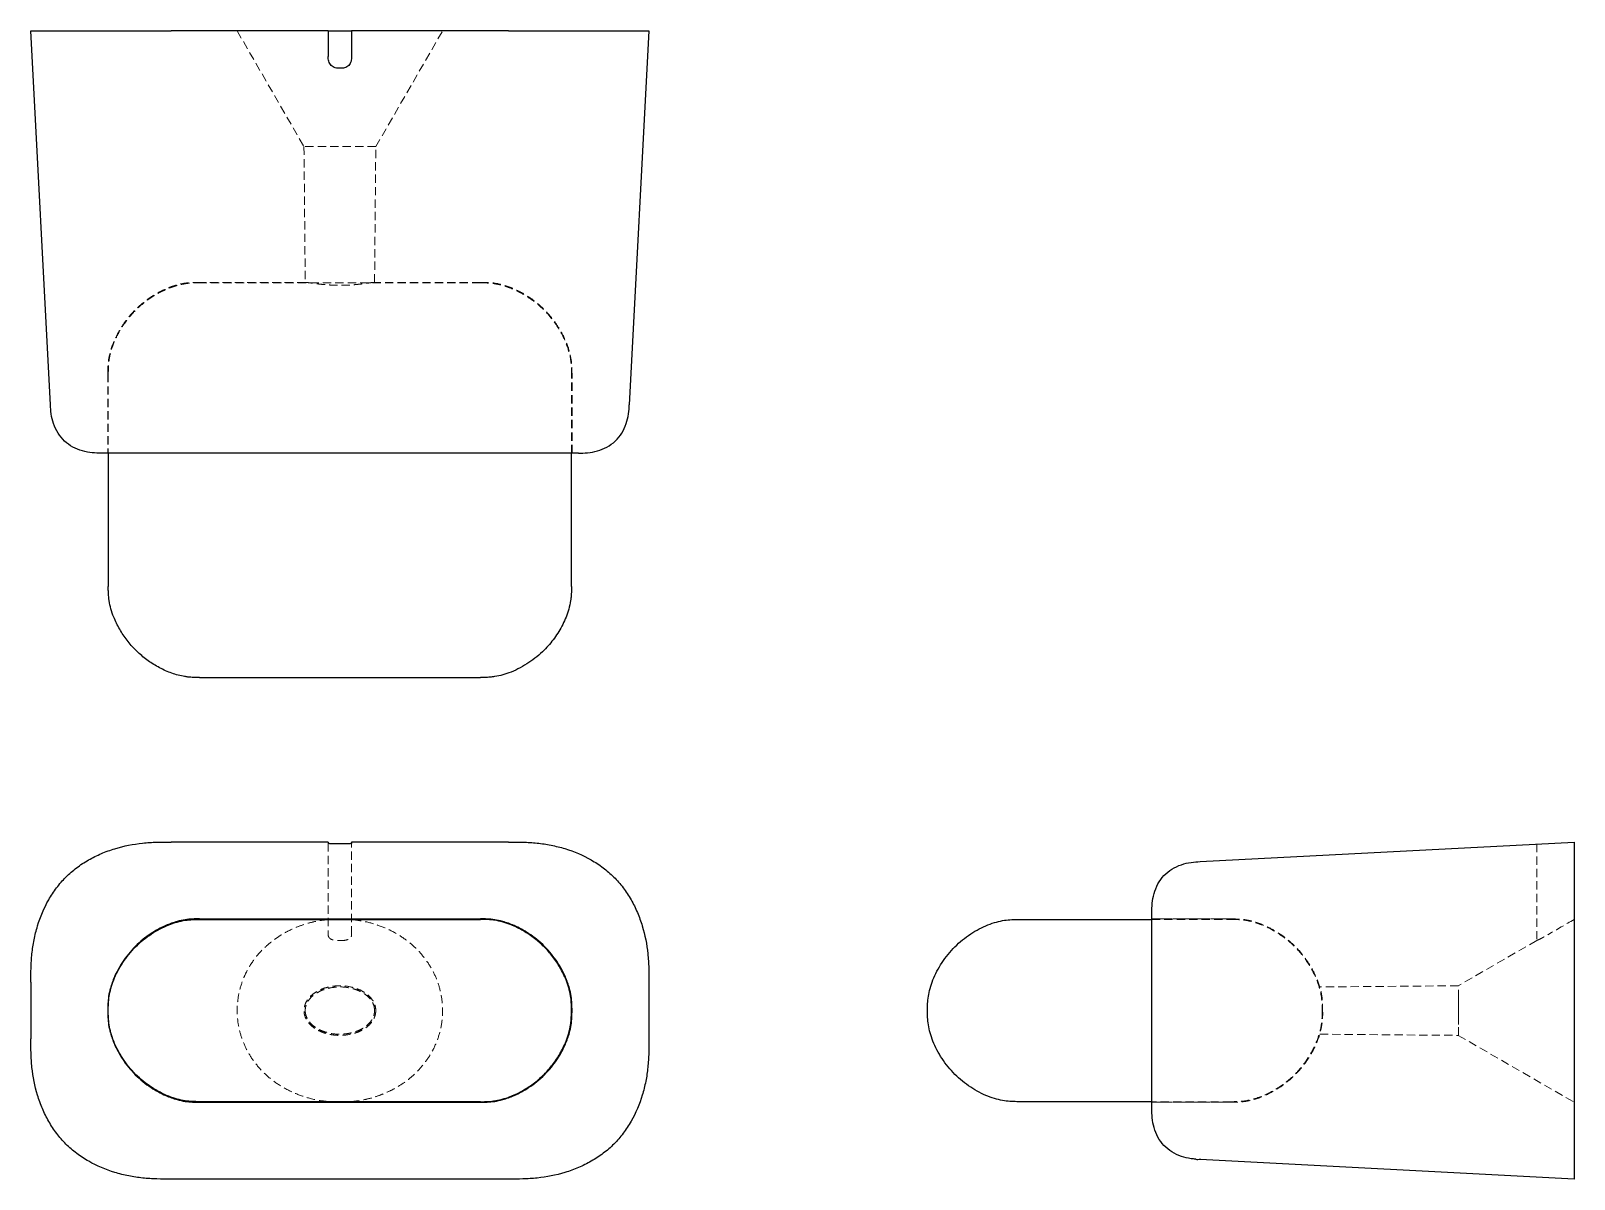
# Model space of a CAD drawing. Header units: millimetres. Extents: x 36 to 272, y 31 to 207.
import ezdxf

# ---------------------------------------------------------------- set-up
doc = ezdxf.new("R2010")
doc.units = ezdxf.units.MM
doc.linetypes.add('HIDDEN', pattern=[1.905, 1.27, -0.635])

msp = doc.modelspace()

# ---------------------------------------------------------------- linework, layer by layer
at = {"color": 7, "linetype": 'Continuous', "lineweight": 25}
for p, q in [((38.66, 149.81), (35.66, 207.09)), ((81.21, 207.09), (57.15, 207.09)), ((81.21, 207.09), (81.21, 203.14)), ((84.79, 207.09), (84.79, 203.14)), ((108.85, 207.09), (84.79, 207.09)), ((130.34, 207.09), (127.34, 149.81)), ((47.52, 142.4), (47.52, 121.99)), ((105.85, 142.4), (60.15, 142.4)), ((118.48, 121.99), (118.48, 142.4)), ((61.48, 108.03), (104.52, 108.03)), ((81.21, 82.82), (57.15, 82.82)), ((81.21, 82.82), (81.21, 82.62)), ((84.79, 82.82), (84.79, 82.62)), ((108.85, 82.82), (84.79, 82.82)), ((214.81, 79.82), (272.09, 82.82)), ((61.48, 71.04), (104.52, 71.04)), ((61.48, 70.96), (104.52, 70.96)), ((186.99, 70.96), (207.4, 70.96)), ((35.66, 61.33), (35.66, 52.67)), ((130.34, 61.33), (130.34, 52.67)), ((272.09, 61.33), (272.09, 52.67)), ((207.4, 55.67), (207.4, 58.33)), ((104.52, 43.04), (61.48, 43.04)), ((61.48, 42.96), (104.52, 42.96)), ((207.4, 43.04), (186.99, 43.04)), ((272.09, 31.18), (214.81, 34.18)), ((108.85, 31.18), (57.15, 31.18))]:
    msp.add_line(p, q, dxfattribs=at)
at = {"color": 7, "linetype": 'HIDDEN', "lineweight": 18}
for p, q in [((67.26, 207.09), (77.51, 189.33)), ((88.5, 189.35), (98.74, 207.09)), ((77.5, 189.35), (77.69, 168.56)), ((88.31, 168.56), (88.5, 189.35)), ((61.48, 168.56), (61.48, 168.56)), ((104.52, 168.48), (61.48, 168.48)), ((77.69, 168.56), (77.8, 168.56)), ((104.52, 168.56), (104.52, 168.56)), ((47.44, 154.53), (47.45, 154.53)), ((47.52, 154.53), (47.52, 142.4)), ((118.48, 142.4), (118.48, 154.53)), ((118.55, 154.53), (118.56, 154.53)), ((81.21, 82.62), (81.21, 68.66)), ((84.79, 68.66), (84.79, 82.62)), ((266.35, 82.52), (266.35, 67.73)), ((207.4, 71.04), (219.53, 71.04)), ((207.4, 70.96), (219.53, 70.96)), ((266.35, 67.73), (254.34, 60.8)), ((254.35, 60.8), (233.12, 60.62)), ((233.12, 53.38), (254.35, 53.2)), ((254.34, 53.2), (272.09, 42.96)), ((219.53, 43.04), (207.4, 43.04)), ((219.53, 42.96), (207.4, 42.96)), ((219.53, 42.97), (219.53, 42.96))]:
    msp.add_line(p, q, dxfattribs=at)
at = {"color": 7, "linetype": 'HIDDEN', "lineweight": 18, "flags": 128}
for points in [[(81.21, 203.14), (81.21, 203.14)], [(83, 201.35), (83, 201.35)], [(84.79, 203.14), (84.79, 203.14)], [(38.66, 149.81), (38.66, 149.81)], [(127.34, 149.81), (127.34, 149.81)], [(46.47, 142.4), (46.47, 142.4)], [(119.53, 142.4), (119.53, 142.4)], [(214.81, 79.82), (214.81, 79.82)], [(61.48, 71.04), (61.48, 71.04)], [(61.48, 70.96), (61.48, 70.96)], [(104.52, 71.04), (104.52, 71.04)], [(104.52, 70.96), (104.52, 70.96)], [(186.99, 70.96), (186.99, 70.96)], [(207.4, 72.01), (207.4, 72.01)], [(219.53, 71.04), (219.53, 71.04)], [(219.53, 70.96), (219.53, 70.96)], [(47.44, 57), (47.44, 57)], [(47.52, 57), (47.52, 57)], [(118.48, 57), (118.48, 57)], [(118.56, 57), (118.56, 57)], [(173.03, 57), (173.03, 57)], [(233.48, 57), (233.48, 57)], [(233.56, 57), (233.56, 57)], [(233.56, 57), (233.56, 57)], [(61.48, 43.04), (61.48, 43.04)], [(61.48, 42.96), (61.48, 42.96)], [(104.52, 43.04), (104.52, 43.04)], [(104.52, 42.96), (104.52, 42.96)], [(186.99, 43.04), (186.99, 43.04)], [(219.53, 43.04), (219.53, 43.04)], [(219.53, 42.96), (219.53, 42.96)], [(207.4, 41.99), (207.4, 41.99)], [(214.81, 34.18), (214.81, 34.18)]]:
    msp.add_lwpolyline(points, dxfattribs=at)
at = {"color": 7, "linetype": 'Continuous', "lineweight": 25}
for points, knots in [([(35.66, 207.09), (35.66, 207.09), (35.66, 207.09), (35.7, 207.09), (35.75, 207.09), (35.9, 207.09), (36, 207.09), (36.22, 207.09), (36.3, 207.09), (36.47, 207.09), (36.57, 207.09), (37.1, 207.09), (37.67, 207.09), (38.75, 207.09), (39.16, 207.09), (40.04, 207.09), (40.51, 207.09), (41.53, 207.09), (42.08, 207.09), (42.95, 207.09), (43.26, 207.09), (43.87, 207.09), (44.18, 207.09), (45.13, 207.09), (45.78, 207.09), (46.79, 207.09), (47.13, 207.09), (47.82, 207.09), (48.17, 207.09), (49.92, 207.09), (51.34, 207.09), (53.5, 207.09), (54.23, 207.09), (55.68, 207.09), (56.42, 207.09), (57.15, 207.09)], [0, 0, 0, 0, 0.0625, 0.0625, 0.125, 0.125, 0.1875, 0.1875, 0.21875, 0.21875, 0.25, 0.25, 0.375, 0.375, 0.4375, 0.4375, 0.5, 0.5, 0.5625, 0.5625, 0.59375, 0.59375, 0.625, 0.625, 0.6875, 0.6875, 0.71875, 0.71875, 0.75, 0.75, 0.875, 0.875, 0.9375, 0.9375, 1, 1, 1, 1]), ([(81.27, 207.09), (81.86, 207.09), (82.96, 207.09), (84.12, 207.09), (84.67, 207.09), (84.73, 207.09)], [0, 0, 0, 0, 0.518173, 0.946101, 1, 1, 1, 1]), ([(108.85, 207.09), (109.58, 207.09), (110.31, 207.09), (111.76, 207.09), (112.49, 207.09), (113.93, 207.09), (114.64, 207.09), (115.71, 207.09), (116.07, 207.09), (116.78, 207.09), (117.13, 207.09), (118.88, 207.09), (120.22, 207.09), (122.12, 207.09), (122.74, 207.09), (123.91, 207.09), (124.45, 207.09), (125.48, 207.09), (125.95, 207.09), (126.61, 207.09), (126.83, 207.09), (127.23, 207.09), (127.42, 207.09), (127.96, 207.09), (128.29, 207.09), (128.71, 207.09), (128.85, 207.09), (129.1, 207.09), (129.22, 207.09), (129.75, 207.09), (130.02, 207.09), (130.25, 207.09), (130.3, 207.09), (130.34, 207.09), (130.34, 207.09), (130.34, 207.09)], [0, 0, 0, 0, 0.0625, 0.0625, 0.125, 0.125, 0.1875, 0.1875, 0.21875, 0.21875, 0.25, 0.25, 0.375, 0.375, 0.4375, 0.4375, 0.5, 0.5, 0.5625, 0.5625, 0.59375, 0.59375, 0.625, 0.625, 0.6875, 0.6875, 0.71875, 0.71875, 0.75, 0.75, 0.875, 0.875, 0.9375, 0.9375, 1, 1, 1, 1]), ([(83, 201.35), (82.88, 201.35), (82.76, 201.35), (82.52, 201.38), (82.4, 201.4), (82.16, 201.47), (82.05, 201.52), (81.84, 201.64), (81.74, 201.71), (81.57, 201.88), (81.5, 201.98), (81.37, 202.19), (81.33, 202.31), (81.26, 202.54), (81.23, 202.66), (81.21, 202.9), (81.21, 203.02), (81.21, 203.14)], [0, 0, 0, 0, 0.125, 0.125, 0.25, 0.25, 0.375, 0.375, 0.5, 0.5, 0.625, 0.625, 0.75, 0.75, 0.875, 0.875, 1, 1, 1, 1]), ([(84.79, 203.14), (84.79, 203.02), (84.79, 202.9), (84.77, 202.66), (84.74, 202.54), (84.67, 202.31), (84.63, 202.19), (84.51, 201.98), (84.43, 201.88), (84.26, 201.71), (84.16, 201.64), (83.95, 201.52), (83.84, 201.47), (83.6, 201.4), (83.49, 201.38), (83.24, 201.35), (83.12, 201.35), (83, 201.35)], [0, 0, 0, 0, 0.125, 0.125, 0.25, 0.25, 0.375, 0.375, 0.5, 0.5, 0.625, 0.625, 0.75, 0.75, 0.875, 0.875, 1, 1, 1, 1]), ([(46.47, 142.4), (46.01, 142.4), (45.54, 142.4), (44.56, 142.49), (44.06, 142.58), (43.05, 142.87), (42.55, 143.07), (41.62, 143.58), (41.19, 143.89), (40.43, 144.61), (40.09, 145.03), (39.54, 145.93), (39.31, 146.42), (38.97, 147.41), (38.85, 147.91), (38.71, 148.88), (38.68, 149.35), (38.66, 149.81)], [0, 0, 0, 0, 0.125, 0.125, 0.25, 0.25, 0.375, 0.375, 0.5, 0.5, 0.625, 0.625, 0.75, 0.75, 0.875, 0.875, 1, 1, 1, 1]), ([(119.53, 142.4), (119.99, 142.4), (120.46, 142.4), (121.44, 142.49), (121.94, 142.58), (122.95, 142.87), (123.45, 143.07), (124.38, 143.58), (124.81, 143.89), (125.57, 144.61), (125.91, 145.03), (126.46, 145.93), (126.69, 146.42), (127.03, 147.41), (127.15, 147.91), (127.29, 148.88), (127.32, 149.35), (127.34, 149.81)], [0, 0, 0, 0, 0.125, 0.125, 0.25, 0.25, 0.375, 0.375, 0.5, 0.5, 0.625, 0.625, 0.75, 0.75, 0.875, 0.875, 1, 1, 1, 1]), ([(60.15, 142.4), (59.52, 142.4), (58.7, 142.4), (57.96, 142.4), (57.57, 142.4), (57.38, 142.4), (56.96, 142.4), (56.5, 142.4), (55.91, 142.4), (55.23, 142.4), (54.61, 142.4), (53.87, 142.4), (53.2, 142.4), (52.54, 142.4), (51.94, 142.4), (51.25, 142.4), (50.45, 142.4), (49.56, 142.4), (48.83, 142.4), (48.31, 142.4), (47.93, 142.4), (47.65, 142.4), (47.38, 142.4), (47.16, 142.4), (46.96, 142.4), (46.81, 142.4), (46.69, 142.4), (46.61, 142.4), (46.57, 142.4), (46.53, 142.4), (46.52, 142.4), (46.5, 142.4), (46.48, 142.4), (46.47, 142.4), (46.47, 142.4)], [0, 0, 0, 0, 0.0625, 0.09375, 0.109375, 0.125, 0.140625, 0.15625, 0.1875, 0.21875, 0.25, 0.28125, 0.3125, 0.34375, 0.375, 0.40625, 0.4375, 0.5, 0.5625, 0.59375, 0.625, 0.65625, 0.6875, 0.71875, 0.75, 0.78125, 0.8125, 0.84375, 0.859375, 0.875, 0.890625, 0.90625, 0.9375, 1, 1, 1, 1]), ([(119.53, 142.4), (119.53, 142.4), (119.52, 142.4), (119.5, 142.4), (119.48, 142.4), (119.47, 142.4), (119.44, 142.4), (119.39, 142.4), (119.32, 142.4), (119.2, 142.4), (119.07, 142.4), (118.87, 142.4), (118.65, 142.4), (118.4, 142.4), (118.12, 142.4), (117.75, 142.4), (117.24, 142.4), (116.51, 142.4), (115.64, 142.4), (114.85, 142.4), (114.17, 142.4), (113.57, 142.4), (112.91, 142.4), (112.24, 142.4), (111.5, 142.4), (110.86, 142.4), (110.17, 142.4), (109.56, 142.4), (109.09, 142.4), (108.66, 142.4), (108.47, 142.4), (108.08, 142.4), (107.33, 142.4), (106.49, 142.4), (105.85, 142.4)], [0, 0, 0, 0, 0.0625, 0.09375, 0.109375, 0.125, 0.140625, 0.15625, 0.1875, 0.21875, 0.25, 0.28125, 0.3125, 0.34375, 0.375, 0.40625, 0.4375, 0.5, 0.5625, 0.59375, 0.625, 0.65625, 0.6875, 0.71875, 0.75, 0.78125, 0.8125, 0.84375, 0.859375, 0.875, 0.890625, 0.90625, 0.9375, 1, 1, 1, 1]), ([(61.48, 108.03), (61.33, 108.03), (61.04, 108.03), (60.6, 108.04), (60.16, 108.06), (59.69, 108.1), (59.22, 108.17), (58.55, 108.29), (57.74, 108.5), (56.44, 108.97), (54.9, 109.72), (53.2, 110.86), (51.68, 112.19), (50.35, 113.71), (49.22, 115.41), (48.42, 117.04), (47.91, 118.52), (47.64, 119.73), (47.55, 120.64), (47.52, 121.37), (47.52, 121.73), (47.52, 121.99)], [0, 0, 0, 0, 0.020149, 0.040331, 0.06046, 0.080514, 0.104774, 0.125586, 0.173856, 0.219848, 0.315053, 0.40835, 0.500026, 0.591983, 0.685196, 0.780203, 0.840583, 0.899596, 0.949703, 0.965612, 1, 1, 1, 1]), ([(118.48, 121.99), (118.48, 121.8), (118.48, 121.43), (118.46, 120.87), (118.42, 120.33), (118.32, 119.53), (118.09, 118.5), (117.67, 117.29), (117.15, 116.15), (116.54, 115.06), (115.87, 114.05), (115.12, 113.09), (113.89, 111.76), (111.99, 110.21), (109.79, 109.03), (107.98, 108.41), (107.02, 108.2), (106.23, 108.09), (105.77, 108.05), (105.16, 108.03), (104.79, 108.03), (104.52, 108.03)], [0, 0, 0, 0, 0.025701, 0.051051, 0.075983, 0.100436, 0.162137, 0.219846, 0.277156, 0.333827, 0.389832, 0.445138, 0.500201, 0.637729, 0.780155, 0.840477, 0.899566, 0.916047, 0.949536, 0.962397, 1, 1, 1, 1]), ([(35.66, 61.33), (35.66, 62.06), (35.66, 62.79), (35.7, 64.24), (35.75, 64.97), (35.9, 66.41), (36, 67.12), (36.22, 68.19), (36.3, 68.55), (36.47, 69.26), (36.57, 69.61), (37.1, 71.36), (37.67, 72.7), (38.75, 74.6), (39.16, 75.22), (40.04, 76.39), (40.51, 76.93), (41.53, 77.96), (42.08, 78.43), (42.95, 79.09), (43.26, 79.31), (43.87, 79.71), (44.18, 79.9), (45.13, 80.44), (45.78, 80.77), (46.79, 81.19), (47.13, 81.33), (47.82, 81.58), (48.17, 81.69), (49.92, 82.23), (51.34, 82.5), (53.5, 82.73), (54.23, 82.78), (55.68, 82.82), (56.42, 82.82), (57.15, 82.82)], [0, 0, 0, 0, 0.0625, 0.0625, 0.125, 0.125, 0.1875, 0.1875, 0.21875, 0.21875, 0.25, 0.25, 0.375, 0.375, 0.4375, 0.4375, 0.5, 0.5, 0.5625, 0.5625, 0.59375, 0.59375, 0.625, 0.625, 0.6875, 0.6875, 0.71875, 0.71875, 0.75, 0.75, 0.875, 0.875, 0.9375, 0.9375, 1, 1, 1, 1]), ([(108.85, 82.82), (109.58, 82.82), (110.31, 82.82), (111.76, 82.78), (112.49, 82.73), (113.93, 82.58), (114.64, 82.48), (115.71, 82.26), (116.07, 82.18), (116.78, 82.01), (117.13, 81.91), (118.88, 81.38), (120.22, 80.81), (122.12, 79.73), (122.74, 79.32), (123.91, 78.44), (124.45, 77.97), (125.48, 76.95), (125.95, 76.4), (126.61, 75.53), (126.83, 75.22), (127.23, 74.61), (127.42, 74.3), (127.96, 73.35), (128.29, 72.7), (128.71, 71.69), (128.85, 71.35), (129.1, 70.66), (129.22, 70.31), (129.75, 68.56), (130.02, 67.14), (130.25, 64.98), (130.3, 64.25), (130.34, 62.8), (130.34, 62.06), (130.34, 61.33)], [0, 0, 0, 0, 0.0625, 0.0625, 0.125, 0.125, 0.1875, 0.1875, 0.21875, 0.21875, 0.25, 0.25, 0.375, 0.375, 0.4375, 0.4375, 0.5, 0.5, 0.5625, 0.5625, 0.59375, 0.59375, 0.625, 0.625, 0.6875, 0.6875, 0.71875, 0.71875, 0.75, 0.75, 0.875, 0.875, 0.9375, 0.9375, 1, 1, 1, 1]), ([(272.09, 82.82), (272.09, 82.82), (272.09, 82.82), (272.09, 82.78), (272.09, 82.73), (272.09, 82.58), (272.09, 82.48), (272.09, 82.26), (272.09, 82.18), (272.09, 82.01), (272.09, 81.91), (272.09, 81.38), (272.09, 80.81), (272.09, 79.73), (272.09, 79.32), (272.09, 78.44), (272.09, 77.97), (272.09, 76.95), (272.09, 76.4), (272.09, 75.53), (272.09, 75.22), (272.09, 74.61), (272.09, 74.3), (272.09, 73.35), (272.09, 72.7), (272.09, 71.69), (272.09, 71.35), (272.09, 70.66), (272.09, 70.31), (272.09, 68.56), (272.09, 67.14), (272.09, 64.98), (272.09, 64.25), (272.09, 62.8), (272.09, 62.06), (272.09, 61.33)], [0, 0, 0, 0, 0.0625, 0.0625, 0.125, 0.125, 0.1875, 0.1875, 0.21875, 0.21875, 0.25, 0.25, 0.375, 0.375, 0.4375, 0.4375, 0.5, 0.5, 0.5625, 0.5625, 0.59375, 0.59375, 0.625, 0.625, 0.6875, 0.6875, 0.71875, 0.71875, 0.75, 0.75, 0.875, 0.875, 0.9375, 0.9375, 1, 1, 1, 1]), ([(83, 82.52), (82.88, 82.52), (82.76, 82.52), (82.52, 82.52), (82.4, 82.53), (82.16, 82.53), (82.05, 82.53), (81.84, 82.54), (81.74, 82.54), (81.57, 82.55), (81.5, 82.56), (81.37, 82.57), (81.33, 82.57), (81.26, 82.59), (81.23, 82.59), (81.21, 82.6), (81.21, 82.61), (81.21, 82.62)], [0, 0, 0, 0, 0.125, 0.125, 0.25, 0.25, 0.375, 0.375, 0.5, 0.5, 0.625, 0.625, 0.75, 0.75, 0.875, 0.875, 1, 1, 1, 1]), ([(84.79, 82.62), (84.79, 82.61), (84.79, 82.6), (84.77, 82.59), (84.74, 82.59), (84.67, 82.57), (84.63, 82.57), (84.51, 82.56), (84.43, 82.55), (84.26, 82.54), (84.16, 82.54), (83.95, 82.53), (83.84, 82.53), (83.6, 82.53), (83.49, 82.52), (83.24, 82.52), (83.12, 82.52), (83, 82.52)], [0, 0, 0, 0, 0.125, 0.125, 0.25, 0.25, 0.375, 0.375, 0.5, 0.5, 0.625, 0.625, 0.75, 0.75, 0.875, 0.875, 1, 1, 1, 1]), ([(207.4, 72.01), (207.4, 72.47), (207.4, 72.94), (207.49, 73.92), (207.58, 74.42), (207.87, 75.43), (208.07, 75.93), (208.58, 76.86), (208.89, 77.29), (209.61, 78.05), (210.03, 78.39), (210.93, 78.94), (211.42, 79.17), (212.41, 79.51), (212.91, 79.63), (213.88, 79.77), (214.35, 79.8), (214.81, 79.82)], [0, 0, 0, 0, 0.125, 0.125, 0.25, 0.25, 0.375, 0.375, 0.5, 0.5, 0.625, 0.625, 0.75, 0.75, 0.875, 0.875, 1, 1, 1, 1]), ([(61.48, 71.04), (60.79, 71.04), (59.71, 71.02), (57.93, 70.64), (56.17, 70.02), (53.91, 68.79), (51.57, 66.91), (49.69, 64.57), (48.46, 62.31), (47.84, 60.55), (47.46, 58.77), (47.44, 57.69), (47.44, 57)], [0, 0, 0, 0, 0.125, 0.1875, 0.270833, 0.375, 0.5, 0.625, 0.729167, 0.8125, 0.875, 1, 1, 1, 1]), ([(47.52, 57), (47.52, 57.35), (47.52, 57.7), (47.56, 58.42), (47.59, 58.8), (47.71, 59.58), (47.8, 59.98), (48.03, 60.82), (48.18, 61.26), (48.7, 62.57), (49.18, 63.48), (50.03, 64.78), (50.34, 65.2), (50.99, 66.01), (51.34, 66.4), (52.08, 67.14), (52.47, 67.49), (53.28, 68.14), (53.7, 68.45), (55, 69.3), (55.9, 69.78), (57.22, 70.3), (57.66, 70.45), (58.5, 70.68), (58.9, 70.77), (59.68, 70.89), (60.06, 70.92), (60.78, 70.95), (61.13, 70.96), (61.48, 70.96)], [0, 0, 0, 0, 0.0625, 0.0625, 0.125, 0.125, 0.1875, 0.1875, 0.25, 0.25, 0.375, 0.375, 0.4375, 0.4375, 0.5, 0.5, 0.5625, 0.5625, 0.625, 0.625, 0.75, 0.75, 0.8125, 0.8125, 0.875, 0.875, 0.9375, 0.9375, 1, 1, 1, 1]), ([(118.56, 57), (118.56, 57.69), (118.54, 58.77), (118.16, 60.55), (117.54, 62.31), (116.31, 64.57), (114.43, 66.91), (112.09, 68.79), (109.83, 70.02), (108.07, 70.64), (106.29, 71.02), (105.21, 71.04), (104.52, 71.04)], [0, 0, 0, 0, 0.125, 0.1875, 0.270833, 0.375, 0.5, 0.625, 0.729167, 0.8125, 0.875, 1, 1, 1, 1]), ([(118.48, 57), (118.48, 57.29), (118.47, 57.8), (118.44, 58.45), (118.39, 58.89), (118.33, 59.33), (118.23, 59.84), (118.07, 60.48), (117.88, 61.1), (117.48, 62.16), (116.77, 63.6), (115.63, 65.3), (114.32, 66.8), (112.82, 68.11), (111.12, 69.25), (109.49, 70.05), (107.99, 70.57), (106.88, 70.82), (105.72, 70.95), (104.99, 70.95), (104.52, 70.96)], [0, 0, 0, 0, 0.0396984, 0.0696016, 0.0898494, 0.1004189, 0.1310405, 0.1611399, 0.1907391, 0.2198594, 0.3172445, 0.4105604, 0.5000339, 0.5895626, 0.6827325, 0.7802085, 0.8391798, 0.8996001, 0.9358775, 1, 1, 1, 1]), ([(173.03, 57), (173.03, 57.35), (173.03, 57.7), (173.06, 58.42), (173.1, 58.8), (173.22, 59.58), (173.31, 59.98), (173.54, 60.82), (173.68, 61.26), (174.21, 62.57), (174.68, 63.48), (175.53, 64.78), (175.84, 65.2), (176.5, 66.01), (176.85, 66.4), (177.58, 67.14), (177.97, 67.49), (178.78, 68.14), (179.21, 68.45), (180.5, 69.3), (181.41, 69.78), (182.73, 70.3), (183.16, 70.45), (184, 70.68), (184.41, 70.77), (185.19, 70.89), (185.56, 70.92), (186.29, 70.95), (186.64, 70.96), (186.99, 70.96)], [0, 0, 0, 0, 0.0625, 0.0625, 0.125, 0.125, 0.1875, 0.1875, 0.25, 0.25, 0.375, 0.375, 0.4375, 0.4375, 0.5, 0.5, 0.5625, 0.5625, 0.625, 0.625, 0.75, 0.75, 0.8125, 0.8125, 0.875, 0.875, 0.9375, 0.9375, 1, 1, 1, 1]), ([(207.4, 58.33), (207.4, 58.96), (207.4, 59.78), (207.4, 60.52), (207.4, 60.91), (207.4, 61.1), (207.4, 61.51), (207.4, 61.98), (207.4, 62.57), (207.4, 63.25), (207.4, 63.87), (207.4, 64.61), (207.4, 65.28), (207.4, 65.94), (207.4, 66.54), (207.4, 67.23), (207.4, 68.03), (207.4, 68.92), (207.4, 69.65), (207.4, 70.17), (207.4, 70.55), (207.4, 70.83), (207.4, 71.1), (207.4, 71.32), (207.4, 71.52), (207.4, 71.67), (207.4, 71.79), (207.4, 71.87), (207.4, 71.91), (207.4, 71.95), (207.4, 71.96), (207.4, 71.98), (207.4, 72), (207.4, 72.01), (207.4, 72.01)], [0, 0, 0, 0, 0.0625, 0.09375, 0.109375, 0.125, 0.140625, 0.15625, 0.1875, 0.21875, 0.25, 0.28125, 0.3125, 0.34375, 0.375, 0.40625, 0.4375, 0.5, 0.5625, 0.59375, 0.625, 0.65625, 0.6875, 0.71875, 0.75, 0.78125, 0.8125, 0.84375, 0.859375, 0.875, 0.890625, 0.90625, 0.9375, 1, 1, 1, 1]), ([(47.44, 57), (47.44, 56.31), (47.46, 55.23), (47.84, 53.45), (48.46, 51.69), (49.69, 49.43), (51.57, 47.09), (53.91, 45.21), (56.17, 43.98), (57.93, 43.36), (59.71, 42.98), (60.79, 42.96), (61.48, 42.96)], [0, 0, 0, 0, 0.125, 0.1875, 0.270833, 0.375, 0.5, 0.625, 0.729167, 0.8125, 0.875, 1, 1, 1, 1]), ([(61.48, 43.04), (61.13, 43.04), (60.78, 43.05), (60.06, 43.08), (59.68, 43.11), (58.9, 43.23), (58.5, 43.32), (57.66, 43.55), (57.22, 43.7), (55.9, 44.22), (55, 44.7), (53.7, 45.55), (53.28, 45.86), (52.47, 46.51), (52.08, 46.86), (51.34, 47.6), (50.99, 47.99), (50.34, 48.8), (50.03, 49.22), (49.18, 50.52), (48.7, 51.43), (48.18, 52.74), (48.03, 53.18), (47.8, 54.02), (47.71, 54.42), (47.59, 55.2), (47.56, 55.58), (47.52, 56.3), (47.52, 56.65), (47.52, 57)], [0, 0, 0, 0, 0.0625, 0.0625, 0.125, 0.125, 0.1875, 0.1875, 0.25, 0.25, 0.375, 0.375, 0.4375, 0.4375, 0.5, 0.5, 0.5625, 0.5625, 0.625, 0.625, 0.75, 0.75, 0.8125, 0.8125, 0.875, 0.875, 0.9375, 0.9375, 1, 1, 1, 1]), ([(104.52, 43.04), (104.81, 43.04), (105.32, 43.05), (105.97, 43.08), (106.41, 43.13), (106.85, 43.19), (107.36, 43.29), (108, 43.45), (108.62, 43.65), (109.68, 44.04), (111.12, 44.75), (112.82, 45.89), (114.32, 47.2), (115.63, 48.7), (116.77, 50.4), (117.57, 52.03), (118.09, 53.53), (118.34, 54.64), (118.47, 55.8), (118.47, 56.53), (118.48, 57)], [0, 0, 0, 0, 0.039698, 0.069602, 0.089849, 0.100419, 0.13104, 0.16114, 0.190739, 0.219859, 0.317244, 0.41056, 0.500034, 0.589563, 0.682733, 0.780208, 0.83918, 0.8996, 0.935878, 1, 1, 1, 1]), ([(104.52, 42.96), (105.21, 42.96), (106.29, 42.98), (108.07, 43.36), (109.83, 43.98), (112.09, 45.21), (114.43, 47.09), (116.31, 49.43), (117.54, 51.69), (118.16, 53.45), (118.54, 55.23), (118.56, 56.31), (118.56, 57)], [0, 0, 0, 0, 0.125, 0.1875, 0.270833, 0.375, 0.5, 0.625, 0.729167, 0.8125, 0.875, 1, 1, 1, 1]), ([(186.99, 43.04), (186.64, 43.04), (186.29, 43.05), (185.56, 43.08), (185.19, 43.11), (184.41, 43.23), (184, 43.32), (183.16, 43.55), (182.73, 43.7), (181.41, 44.22), (180.5, 44.7), (179.21, 45.55), (178.78, 45.86), (177.97, 46.51), (177.58, 46.86), (176.85, 47.6), (176.5, 47.99), (175.84, 48.8), (175.53, 49.22), (174.68, 50.52), (174.21, 51.43), (173.68, 52.74), (173.54, 53.18), (173.31, 54.02), (173.22, 54.42), (173.1, 55.2), (173.06, 55.58), (173.03, 56.3), (173.03, 56.65), (173.03, 57)], [0, 0, 0, 0, 0.0625, 0.0625, 0.125, 0.125, 0.1875, 0.1875, 0.25, 0.25, 0.375, 0.375, 0.4375, 0.4375, 0.5, 0.5, 0.5625, 0.5625, 0.625, 0.625, 0.75, 0.75, 0.8125, 0.8125, 0.875, 0.875, 0.9375, 0.9375, 1, 1, 1, 1]), ([(207.4, 41.99), (207.4, 41.99), (207.4, 42), (207.4, 42.02), (207.4, 42.04), (207.4, 42.05), (207.4, 42.08), (207.4, 42.13), (207.4, 42.2), (207.4, 42.32), (207.4, 42.45), (207.4, 42.65), (207.4, 42.87), (207.4, 43.12), (207.4, 43.4), (207.4, 43.77), (207.4, 44.29), (207.4, 45.01), (207.4, 45.88), (207.4, 46.67), (207.4, 47.35), (207.4, 47.96), (207.4, 48.61), (207.4, 49.28), (207.4, 50.02), (207.4, 50.66), (207.4, 51.35), (207.4, 51.96), (207.4, 52.43), (207.4, 52.86), (207.4, 53.05), (207.4, 53.44), (207.4, 54.19), (207.4, 55.03), (207.4, 55.67)], [0, 0, 0, 0, 0.0625, 0.09375, 0.109375, 0.125, 0.140625, 0.15625, 0.1875, 0.21875, 0.25, 0.28125, 0.3125, 0.34375, 0.375, 0.40625, 0.4375, 0.5, 0.5625, 0.59375, 0.625, 0.65625, 0.6875, 0.71875, 0.75, 0.78125, 0.8125, 0.84375, 0.859375, 0.875, 0.890625, 0.90625, 0.9375, 1, 1, 1, 1]), ([(57.15, 31.18), (56.42, 31.18), (55.69, 31.18), (54.24, 31.22), (53.51, 31.27), (52.07, 31.42), (51.36, 31.52), (50.29, 31.74), (49.93, 31.82), (49.22, 31.99), (48.87, 32.09), (47.12, 32.62), (45.78, 33.19), (43.88, 34.27), (43.26, 34.68), (42.09, 35.56), (41.55, 36.03), (40.52, 37.05), (40.05, 37.6), (39.39, 38.47), (39.17, 38.78), (38.77, 39.39), (38.58, 39.7), (38.04, 40.65), (37.71, 41.3), (37.29, 42.31), (37.15, 42.65), (36.9, 43.34), (36.78, 43.69), (36.25, 45.44), (35.98, 46.86), (35.75, 49.02), (35.7, 49.75), (35.66, 51.2), (35.66, 51.94), (35.66, 52.67)], [0, 0, 0, 0, 0.0625, 0.0625, 0.125, 0.125, 0.1875, 0.1875, 0.21875, 0.21875, 0.25, 0.25, 0.375, 0.375, 0.4375, 0.4375, 0.5, 0.5, 0.5625, 0.5625, 0.59375, 0.59375, 0.625, 0.625, 0.6875, 0.6875, 0.71875, 0.71875, 0.75, 0.75, 0.875, 0.875, 0.9375, 0.9375, 1, 1, 1, 1]), ([(130.34, 52.67), (130.34, 51.94), (130.34, 51.21), (130.3, 49.76), (130.25, 49.03), (130.1, 47.59), (130, 46.88), (129.78, 45.81), (129.7, 45.45), (129.53, 44.74), (129.43, 44.39), (128.9, 42.64), (128.33, 41.3), (127.25, 39.4), (126.84, 38.78), (125.96, 37.61), (125.49, 37.07), (124.47, 36.04), (123.92, 35.57), (123.05, 34.91), (122.74, 34.69), (122.13, 34.29), (121.82, 34.1), (120.87, 33.56), (120.22, 33.23), (119.21, 32.81), (118.87, 32.67), (118.18, 32.42), (117.83, 32.31), (116.08, 31.77), (114.66, 31.5), (112.5, 31.27), (111.77, 31.22), (110.32, 31.18), (109.58, 31.18), (108.85, 31.18)], [0, 0, 0, 0, 0.0625, 0.0625, 0.125, 0.125, 0.1875, 0.1875, 0.21875, 0.21875, 0.25, 0.25, 0.375, 0.375, 0.4375, 0.4375, 0.5, 0.5, 0.5625, 0.5625, 0.59375, 0.59375, 0.625, 0.625, 0.6875, 0.6875, 0.71875, 0.71875, 0.75, 0.75, 0.875, 0.875, 0.9375, 0.9375, 1, 1, 1, 1]), ([(272.09, 52.67), (272.09, 51.94), (272.09, 51.21), (272.09, 49.76), (272.09, 49.03), (272.09, 47.59), (272.09, 46.88), (272.09, 45.81), (272.09, 45.45), (272.09, 44.74), (272.09, 44.39), (272.09, 42.64), (272.09, 41.3), (272.09, 39.4), (272.09, 38.78), (272.09, 37.61), (272.09, 37.07), (272.09, 36.04), (272.09, 35.57), (272.09, 34.91), (272.09, 34.69), (272.09, 34.29), (272.09, 34.1), (272.09, 33.56), (272.09, 33.23), (272.09, 32.81), (272.09, 32.67), (272.09, 32.42), (272.09, 32.31), (272.09, 31.77), (272.09, 31.5), (272.09, 31.27), (272.09, 31.22), (272.09, 31.18), (272.09, 31.18), (272.09, 31.18)], [0, 0, 0, 0, 0.0625, 0.0625, 0.125, 0.125, 0.1875, 0.1875, 0.21875, 0.21875, 0.25, 0.25, 0.375, 0.375, 0.4375, 0.4375, 0.5, 0.5, 0.5625, 0.5625, 0.59375, 0.59375, 0.625, 0.625, 0.6875, 0.6875, 0.71875, 0.71875, 0.75, 0.75, 0.875, 0.875, 0.9375, 0.9375, 1, 1, 1, 1]), ([(214.12, 34.24), (213.88, 34.26), (213.13, 34.31), (211.88, 34.62), (210.45, 35.28), (209.2, 36.28), (208.27, 37.58), (207.68, 39.04), (207.41, 40.54), (207.4, 41.52), (207.4, 41.99)], [0, 0, 0, 0, 0.062567, 0.194797, 0.332696, 0.46961, 0.606524, 0.744423, 0.876653, 1, 1, 1, 1]), ([(214.11, 34.22), (214.23, 34.21), (214.49, 34.19), (214.68, 34.24), (214.79, 34.26)], [0, 0, 0, 0, 0.463241, 1, 1, 1, 1]), ([(214.79, 34.28), (214.79, 34.25), (214.81, 34.16), (214.81, 34.17), (214.81, 34.18)], [0, 0, 0, 0, 0.360684, 1, 1, 1, 1])]:
    msp.add_open_spline(points, degree=3, knots=knots, dxfattribs=at)
at = {"color": 7, "linetype": 'HIDDEN', "lineweight": 18}
for points, knots in [([(88.5, 189.35), (88.46, 189.35), (88.4, 189.35), (87.97, 189.35), (87.46, 189.35), (86.86, 189.35), (86.09, 189.35), (85.09, 189.35), (83.92, 189.35), (82.63, 189.35), (81.33, 189.35), (80.25, 189.35), (79.38, 189.35), (78.6, 189.35), (77.94, 189.35), (77.53, 189.35), (77.54, 189.35), (77.55, 189.35)], [0, 0, 0, 0, 0.063795, 0.127362, 0.173014, 0.219966, 0.284555, 0.350945, 0.437234, 0.526007, 0.613075, 0.702828, 0.756525, 0.811377, 0.894156, 0.960898, 1, 1, 1, 1]), ([(47.44, 154.53), (47.44, 154.53), (47.44, 154.55), (47.44, 154.63), (47.45, 154.93), (47.46, 155.44), (47.49, 156.09), (47.59, 156.97), (47.83, 158.02), (48.35, 159.52), (49.16, 161.16), (50.3, 162.87), (51.45, 164.19), (52.54, 165.19), (53.51, 165.95), (54.53, 166.63), (55.61, 167.23), (56.61, 167.68), (57.52, 168.02), (58.36, 168.26), (59.32, 168.46), (60.38, 168.56), (61.11, 168.56), (61.48, 168.56)], [0, 0, 0, 0, 0.000854, 0.00293, 0.010696, 0.040935, 0.072523, 0.100359, 0.161256, 0.219888, 0.316641, 0.40961, 0.499907, 0.555439, 0.611219, 0.667235, 0.723339, 0.780063, 0.815887, 0.855703, 0.899627, 0.949727, 1, 1, 1, 1]), ([(47.52, 154.53), (47.52, 154.55), (47.52, 154.63), (47.52, 154.8), (47.53, 155.08), (47.54, 155.55), (47.57, 156.11), (47.68, 156.98), (47.91, 158.01), (48.37, 159.33), (48.99, 160.66), (49.79, 161.98), (50.69, 163.2), (51.62, 164.24), (52.57, 165.11), (53.52, 165.86), (54.54, 166.54), (55.63, 167.15), (56.65, 167.61), (57.6, 167.96), (58.43, 168.19), (59.18, 168.34), (59.83, 168.43), (60.33, 168.46), (60.88, 168.48), (61.24, 168.48), (61.48, 168.48)], [0, 0, 0, 0, 0.00313, 0.0110008, 0.0236422, 0.0410552, 0.0756572, 0.100391, 0.1617242, 0.2197549, 0.2920466, 0.3626798, 0.4317749, 0.4999581, 0.5538555, 0.6089013, 0.6649254, 0.7219545, 0.7802041, 0.8197365, 0.8595759, 0.8996022, 0.9245348, 0.949656, 0.9675126, 1, 1, 1, 1]), ([(77.7, 168.56), (77.43, 168.56), (74.62, 168.56), (69.21, 168.56), (64.07, 168.56), (61.48, 168.56)], [0, 0, 0, 0, 0.049033, 0.520703, 1, 1, 1, 1]), ([(88.31, 168.56), (88.31, 168.57), (88.26, 168.56), (88.06, 168.54), (87.91, 168.53), (87.55, 168.48), (87.35, 168.45), (86.9, 168.39), (86.65, 168.36), (86.14, 168.29), (85.87, 168.27), (85.32, 168.21), (85.04, 168.19), (84.18, 168.13), (83.59, 168.11), (82.71, 168.11), (82.41, 168.12), (81.83, 168.14), (81.54, 168.15), (80.97, 168.19), (80.69, 168.21), (80.13, 168.27), (79.86, 168.29), (79.35, 168.36), (79.11, 168.39), (78.65, 168.45), (78.45, 168.48), (78.18, 168.51), (78.1, 168.52), (77.95, 168.54), (77.89, 168.55), (77.79, 168.56), (77.75, 168.56), (77.7, 168.56), (77.69, 168.56), (77.69, 168.56)], [0, 0, 0, 0, 0.0625, 0.0625, 0.125, 0.125, 0.1875, 0.1875, 0.25, 0.25, 0.3125, 0.3125, 0.375, 0.375, 0.5, 0.5, 0.5625, 0.5625, 0.625, 0.625, 0.6875, 0.6875, 0.75, 0.75, 0.8125, 0.8125, 0.875, 0.875, 0.90625, 0.90625, 0.9375, 0.9375, 0.96875, 0.96875, 1, 1, 1, 1]), ([(104.52, 168.56), (102.35, 168.56), (97.96, 168.56), (92.55, 168.56), (89.31, 168.56), (88.3, 168.56)], [0, 0, 0, 0, 0.40073, 0.812655, 1, 1, 1, 1]), ([(104.52, 168.56), (104.61, 168.56), (104.82, 168.56), (105.19, 168.56), (105.67, 168.55), (106.19, 168.51), (107, 168.4), (108.02, 168.17), (109.24, 167.75), (110.4, 167.23), (111.49, 166.62), (112.51, 165.94), (113.47, 165.18), (114.55, 164.19), (115.7, 162.87), (116.84, 161.16), (117.65, 159.53), (118.17, 158.03), (118.4, 156.98), (118.51, 156.12), (118.54, 155.46), (118.55, 154.94), (118.56, 154.63), (118.56, 154.55), (118.56, 154.53), (118.56, 154.53)], [0, 0, 0, 0, 0.012409, 0.029167, 0.050266, 0.077575, 0.100403, 0.161242, 0.219933, 0.277381, 0.333929, 0.389877, 0.445327, 0.500093, 0.590602, 0.683595, 0.780114, 0.838056, 0.899645, 0.925991, 0.95728, 0.989029, 0.997129, 0.999208, 1, 1, 1, 1]), ([(104.52, 168.48), (104.67, 168.48), (104.96, 168.48), (105.4, 168.47), (105.84, 168.45), (106.5, 168.39), (107.35, 168.25), (108.33, 167.99), (109.33, 167.62), (110.36, 167.15), (111.45, 166.55), (112.46, 165.87), (113.42, 165.12), (114.49, 164.13), (115.64, 162.82), (116.78, 161.12), (117.58, 159.49), (118.09, 158), (118.32, 156.97), (118.43, 156.12), (118.47, 155.53), (118.47, 155.02), (118.48, 154.71), (118.48, 154.56), (118.48, 154.53)], [0, 0, 0, 0, 0.020083, 0.040301, 0.060491, 0.080567, 0.131494, 0.177898, 0.219809, 0.277341, 0.333928, 0.389993, 0.445386, 0.500086, 0.590811, 0.683859, 0.780225, 0.838731, 0.899602, 0.924438, 0.957154, 0.980485, 0.994751, 1, 1, 1, 1]), ([(47.44, 154.53), (47.44, 154.05), (47.44, 153.05), (47.44, 151.42), (47.44, 149.54), (47.44, 147.37), (47.44, 144.95), (47.44, 143.26), (47.44, 142.4)], [0, 0, 0, 0, 0.118294, 0.24813, 0.40111, 0.583269, 0.786389, 1, 1, 1, 1]), ([(118.56, 142.4), (118.56, 142.87), (118.56, 143.88), (118.56, 145.5), (118.56, 147.38), (118.56, 149.56), (118.56, 151.98), (118.56, 153.66), (118.56, 154.53)], [0, 0, 0, 0, 0.118294, 0.24813, 0.40111, 0.583269, 0.786389, 1, 1, 1, 1]), ([(73.78, 71.04), (72.27, 71.04), (68.17, 71.04), (64.07, 71.04), (61.48, 71.04)], [0, 0, 0, 0, 0.3680662, 1, 1, 1, 1]), ([(81.21, 70.95), (80.72, 70.89), (79.74, 70.77), (78.28, 70.44), (76.84, 69.98), (75.47, 69.4), (74.17, 68.71), (72.95, 67.91), (71.8, 66.98), (70.5, 65.69), (69.42, 64.27), (68.59, 62.77), (67.95, 61.28), (67.42, 59.38), (67.2, 57.14), (67.37, 54.9), (67.91, 52.77), (68.79, 50.75), (70, 48.9), (71.52, 47.23), (73.32, 45.78), (75.4, 44.59), (77.75, 43.68), (79.94, 43.14), (81.35, 43.07), (81.87, 43.04)], [0, 0, 0, 0, 0.033623, 0.067244, 0.101882, 0.136517, 0.169255, 0.20199, 0.235973, 0.269952, 0.327146, 0.35681, 0.386474, 0.437819, 0.490795, 0.539915, 0.590469, 0.639522, 0.689912, 0.740674, 0.792715, 0.847439, 0.903445, 0.964616, 1, 1, 1, 1]), ([(84.71, 43.04), (85.15, 43.09), (86.09, 43.2), (87.52, 43.51), (88.97, 43.95), (90.36, 44.52), (91.69, 45.2), (92.97, 46.03), (94.11, 46.94), (95.1, 47.91), (95.96, 48.91), (96.73, 50.01), (97.55, 51.47), (98.29, 53.36), (98.73, 55.62), (98.77, 57.9), (98.43, 60.07), (97.73, 62.16), (96.7, 64.1), (95.35, 65.88), (93.7, 67.45), (91.78, 68.79), (89.61, 69.84), (87.27, 70.61), (85.62, 70.84), (84.79, 70.95)], [0, 0, 0, 0, 0.03051, 0.065774, 0.101034, 0.13514, 0.169242, 0.204612, 0.239978, 0.270115, 0.300249, 0.331512, 0.362773, 0.415988, 0.470947, 0.521118, 0.57279, 0.622317, 0.673221, 0.723974, 0.776034, 0.830111, 0.885475, 0.942149, 1, 1, 1, 1]), ([(104.52, 71.04), (102.35, 71.04), (99.25, 71.04), (96.15, 71.04), (95.21, 71.04)], [0, 0, 0, 0, 0.697942, 1, 1, 1, 1]), ([(219.53, 71.04), (219.05, 71.04), (218.05, 71.04), (216.42, 71.04), (214.54, 71.04), (212.37, 71.04), (209.95, 71.04), (208.26, 71.04), (207.4, 71.04)], [0, 0, 0, 0, 0.118294, 0.24813, 0.40111, 0.583269, 0.786389, 1, 1, 1, 1]), ([(219.53, 71.04), (219.57, 71.04), (219.66, 71.04), (219.83, 71.03), (220.15, 71.03), (220.62, 71.02), (221.18, 70.98), (222, 70.88), (223.02, 70.65), (224.52, 70.13), (226.16, 69.32), (227.87, 68.18), (229.39, 66.85), (230.72, 65.32), (231.86, 63.61), (232.66, 61.98), (233.18, 60.49), (233.42, 59.4), (233.53, 58.47), (233.56, 57.74), (233.56, 57.25), (233.56, 57)], [0, 0, 0, 0, 0.0059553, 0.0119434, 0.0240027, 0.0485567, 0.0771183, 0.1003818, 0.1612145, 0.2199298, 0.3164447, 0.4094321, 0.4999915, 0.5920636, 0.6853655, 0.780052, 0.8394756, 0.8995992, 0.9329405, 0.966518, 1, 1, 1, 1]), ([(219.53, 70.96), (219.88, 70.96), (220.22, 70.95), (220.95, 70.92), (221.32, 70.89), (222.1, 70.77), (222.51, 70.68), (223.35, 70.45), (223.78, 70.3), (225.1, 69.78), (226.01, 69.3), (227.31, 68.45), (227.73, 68.14), (228.54, 67.49), (228.93, 67.14), (229.66, 66.4), (230.01, 66.01), (230.67, 65.2), (230.98, 64.78), (231.83, 63.48), (232.3, 62.57), (232.83, 61.26), (232.97, 60.82), (233.21, 59.98), (233.29, 59.58), (233.41, 58.8), (233.45, 58.42), (233.48, 57.7), (233.48, 57.35), (233.48, 57)], [0, 0, 0, 0, 0.0625, 0.0625, 0.125, 0.125, 0.1875, 0.1875, 0.25, 0.25, 0.375, 0.375, 0.4375, 0.4375, 0.5, 0.5, 0.5625, 0.5625, 0.625, 0.625, 0.75, 0.75, 0.8125, 0.8125, 0.875, 0.875, 0.9375, 0.9375, 1, 1, 1, 1]), ([(81.21, 68.66), (81.21, 68.6), (81.21, 68.53), (81.23, 68.41), (81.25, 68.34), (81.31, 68.22), (81.35, 68.16), (81.46, 68.05), (81.52, 68), (81.69, 67.91), (81.78, 67.87), (81.99, 67.81), (82.11, 67.78), (82.36, 67.75), (82.48, 67.74), (82.74, 67.73), (82.87, 67.73), (83, 67.73)], [0, 0, 0, 0, 0.125, 0.125, 0.25, 0.25, 0.375, 0.375, 0.5, 0.5, 0.625, 0.625, 0.75, 0.75, 0.875, 0.875, 1, 1, 1, 1]), ([(83, 67.73), (83.13, 67.73), (83.26, 67.73), (83.52, 67.74), (83.64, 67.75), (83.89, 67.78), (84, 67.81), (84.22, 67.87), (84.31, 67.91), (84.48, 68), (84.54, 68.05), (84.65, 68.16), (84.69, 68.22), (84.75, 68.34), (84.77, 68.4), (84.79, 68.53), (84.79, 68.6), (84.79, 68.66)], [0, 0, 0, 0, 0.125, 0.125, 0.25, 0.25, 0.375, 0.375, 0.5, 0.5, 0.625, 0.625, 0.75, 0.75, 0.875, 0.875, 1, 1, 1, 1]), ([(266.35, 67.73), (266.35, 67.73), (266.35, 67.73), (266.38, 67.74), (266.41, 67.75), (266.49, 67.78), (266.54, 67.81), (266.68, 67.87), (266.76, 67.91), (266.94, 68), (267.04, 68.05), (267.25, 68.16), (267.36, 68.22), (267.58, 68.34), (267.69, 68.4), (267.92, 68.53), (268.03, 68.6), (268.14, 68.66)], [0, 0, 0, 0, 0.125, 0.125, 0.25, 0.25, 0.375, 0.375, 0.5, 0.5, 0.625, 0.625, 0.75, 0.75, 0.875, 0.875, 1, 1, 1, 1]), ([(88.5, 56.99), (88.5, 57.3), (88.45, 57.6), (88.24, 58.19), (88.1, 58.46), (87.73, 58.96), (87.52, 59.19), (87.06, 59.59), (86.8, 59.76), (86.27, 60.07), (86, 60.2), (85.43, 60.42), (85.13, 60.51), (84.24, 60.73), (83.63, 60.8), (82.71, 60.8), (82.4, 60.78), (81.8, 60.72), (81.5, 60.66), (80.91, 60.52), (80.61, 60.44), (80.04, 60.22), (79.76, 60.09), (79.23, 59.78), (78.97, 59.61), (78.5, 59.21), (78.29, 58.99), (78.01, 58.62), (77.93, 58.49), (77.78, 58.21), (77.72, 58.07), (77.62, 57.79), (77.58, 57.63), (77.52, 57.33), (77.51, 57.18), (77.5, 56.72), (77.55, 56.41), (77.75, 55.83), (77.9, 55.55), (78.26, 55.05), (78.47, 54.82), (78.94, 54.42), (79.19, 54.24), (79.72, 53.93), (80, 53.8), (80.57, 53.58), (80.86, 53.49), (81.46, 53.34), (81.76, 53.29), (82.37, 53.22), (82.68, 53.2), (83.59, 53.2), (84.21, 53.27), (85.1, 53.48), (85.39, 53.57), (85.96, 53.78), (86.24, 53.91), (86.78, 54.22), (87.03, 54.39), (87.5, 54.79), (87.72, 55.02), (87.99, 55.39), (88.07, 55.52), (88.22, 55.79), (88.28, 55.93), (88.39, 56.22), (88.43, 56.37), (88.48, 56.68), (88.5, 56.83), (88.5, 56.99)], [0, 0, 0, 0, 0.03125, 0.03125, 0.0625, 0.0625, 0.09375, 0.09375, 0.125, 0.125, 0.15625, 0.15625, 0.1875, 0.1875, 0.25, 0.25, 0.28125, 0.28125, 0.3125, 0.3125, 0.34375, 0.34375, 0.375, 0.375, 0.40625, 0.40625, 0.4375, 0.4375, 0.453125, 0.453125, 0.46875, 0.46875, 0.484375, 0.484375, 0.5, 0.5, 0.53125, 0.53125, 0.5625, 0.5625, 0.59375, 0.59375, 0.625, 0.625, 0.65625, 0.65625, 0.6875, 0.6875, 0.71875, 0.71875, 0.75, 0.75, 0.8125, 0.8125, 0.84375, 0.84375, 0.875, 0.875, 0.90625, 0.90625, 0.9375, 0.9375, 0.953125, 0.953125, 0.96875, 0.96875, 0.984375, 0.984375, 1, 1, 1, 1]), ([(88.31, 57), (88.31, 57.3), (88.26, 57.59), (88.06, 58.15), (87.91, 58.41), (87.55, 58.89), (87.35, 59.1), (86.9, 59.48), (86.65, 59.64), (86.14, 59.93), (85.87, 60.05), (85.32, 60.26), (85.04, 60.35), (84.18, 60.55), (83.59, 60.62), (82.71, 60.62), (82.41, 60.6), (81.83, 60.53), (81.54, 60.48), (80.97, 60.35), (80.69, 60.26), (80.13, 60.06), (79.86, 59.93), (79.35, 59.64), (79.11, 59.48), (78.65, 59.1), (78.45, 58.89), (78.18, 58.54), (78.1, 58.41), (77.95, 58.15), (77.89, 58.02), (77.79, 57.74), (77.75, 57.59), (77.7, 57.3), (77.69, 57.15), (77.69, 57)], [0, 0, 0, 0, 0.0625, 0.0625, 0.125, 0.125, 0.1875, 0.1875, 0.25, 0.25, 0.3125, 0.3125, 0.375, 0.375, 0.5, 0.5, 0.5625, 0.5625, 0.625, 0.625, 0.6875, 0.6875, 0.75, 0.75, 0.8125, 0.8125, 0.875, 0.875, 0.90625, 0.90625, 0.9375, 0.9375, 0.96875, 0.96875, 1, 1, 1, 1]), ([(254.35, 56.99), (254.35, 57.3), (254.35, 57.93), (254.35, 58.69), (254.35, 59.26), (254.35, 59.74), (254.35, 60.18), (254.35, 60.55), (254.35, 60.77), (254.35, 60.78), (254.35, 60.78)], [0, 0, 0, 0, 0.127452, 0.2544489, 0.3456544, 0.4394569, 0.5684937, 0.7011309, 0.8735228, 1, 1, 1, 1]), ([(254.35, 59.47), (254.35, 59.45), (254.35, 59.19), (254.35, 58.58), (254.35, 57.59), (254.35, 56.6), (254.35, 55.7), (254.35, 55.13), (254.35, 54.9), (254.35, 54.88)], [0, 0, 0, 0, 0.019713, 0.251687, 0.438722, 0.626499, 0.798629, 0.981902, 1, 1, 1, 1]), ([(77.69, 57), (77.69, 56.7), (77.74, 56.41), (77.94, 55.85), (78.09, 55.59), (78.45, 55.11), (78.65, 54.9), (79.1, 54.52), (79.35, 54.36), (79.86, 54.07), (80.13, 53.95), (80.68, 53.74), (80.96, 53.65), (81.82, 53.45), (82.41, 53.38), (83.29, 53.38), (83.59, 53.4), (84.17, 53.47), (84.46, 53.52), (85.03, 53.65), (85.31, 53.74), (85.87, 53.94), (86.14, 54.07), (86.65, 54.36), (86.89, 54.52), (87.35, 54.9), (87.55, 55.11), (87.82, 55.46), (87.9, 55.59), (88.05, 55.85), (88.11, 55.98), (88.21, 56.26), (88.25, 56.41), (88.3, 56.7), (88.31, 56.85), (88.31, 57)], [0, 0, 0, 0, 0.0625, 0.0625, 0.125, 0.125, 0.1875, 0.1875, 0.25, 0.25, 0.3125, 0.3125, 0.375, 0.375, 0.5, 0.5, 0.5625, 0.5625, 0.625, 0.625, 0.6875, 0.6875, 0.75, 0.75, 0.8125, 0.8125, 0.875, 0.875, 0.90625, 0.90625, 0.9375, 0.9375, 0.96875, 0.96875, 1, 1, 1, 1]), ([(233.48, 57), (233.48, 56.65), (233.48, 56.3), (233.45, 55.58), (233.41, 55.2), (233.29, 54.42), (233.21, 54.02), (232.97, 53.18), (232.83, 52.74), (232.3, 51.43), (231.83, 50.52), (230.98, 49.22), (230.67, 48.8), (230.01, 47.99), (229.66, 47.6), (228.93, 46.86), (228.54, 46.51), (227.73, 45.86), (227.31, 45.55), (226.01, 44.7), (225.1, 44.22), (223.78, 43.7), (223.35, 43.55), (222.51, 43.32), (222.1, 43.23), (221.32, 43.11), (220.95, 43.08), (220.22, 43.05), (219.88, 43.04), (219.53, 43.04)], [0, 0, 0, 0, 0.0625, 0.0625, 0.125, 0.125, 0.1875, 0.1875, 0.25, 0.25, 0.375, 0.375, 0.4375, 0.4375, 0.5, 0.5, 0.5625, 0.5625, 0.625, 0.625, 0.75, 0.75, 0.8125, 0.8125, 0.875, 0.875, 0.9375, 0.9375, 1, 1, 1, 1]), ([(233.56, 57), (233.56, 56.86), (233.57, 56.51), (233.55, 55.77), (233.45, 54.73), (233.17, 53.5), (232.75, 52.27), (232.23, 51.12), (231.62, 50.03), (230.94, 49.01), (230.18, 48.05), (229.19, 46.97), (227.87, 45.82), (226.16, 44.67), (224.53, 43.87), (223.03, 43.35), (222.01, 43.12), (221.18, 43.02), (220.62, 42.98), (220.15, 42.97), (219.83, 42.96), (219.66, 42.96), (219.57, 42.96), (219.53, 42.96)], [0, 0, 0, 0, 0.018619, 0.04857, 0.100382, 0.161336, 0.219912, 0.277386, 0.333947, 0.389895, 0.445333, 0.500074, 0.590766, 0.683762, 0.780098, 0.838098, 0.89963, 0.92258, 0.951448, 0.975999, 0.988057, 0.994044, 1, 1, 1, 1]), ([(254.35, 53.21), (254.35, 53.22), (254.35, 53.22), (254.35, 53.46), (254.35, 53.88), (254.35, 54.38), (254.35, 54.93), (254.35, 55.7), (254.35, 56.47), (254.35, 56.89), (254.35, 56.99)], [0, 0, 0, 0, 0.11595, 0.295456, 0.481505, 0.577495, 0.675514, 0.830348, 0.95868, 1, 1, 1, 1]), ([(61.48, 42.96), (63.65, 42.96), (66.75, 42.96), (69.85, 42.96), (70.79, 42.96)], [0, 0, 0, 0, 0.697942, 1, 1, 1, 1]), ([(92.22, 42.96), (93.73, 42.96), (97.83, 42.96), (101.93, 42.96), (104.52, 42.96)], [0, 0, 0, 0, 0.3680662, 1, 1, 1, 1]), ([(207.4, 42.96), (207.87, 42.96), (208.88, 42.96), (210.5, 42.96), (212.38, 42.96), (214.56, 42.96), (216.98, 42.96), (218.66, 42.96), (219.53, 42.96)], [0, 0, 0, 0, 0.118294, 0.24813, 0.40111, 0.583269, 0.786389, 1, 1, 1, 1])]:
    msp.add_open_spline(points, degree=3, knots=knots, dxfattribs=at)
msp.add_open_spline([(272.09, 70.95), (270.77, 70.19), (269.46, 69.43), (268.14, 68.66)], degree=3, dxfattribs=at)
msp.add_open_spline([(272.09, 70.95), (270.77, 70.19), (269.46, 69.43), (268.14, 68.66)], degree=3, dxfattribs=at)

doc.saveas('drawing.dxf')
